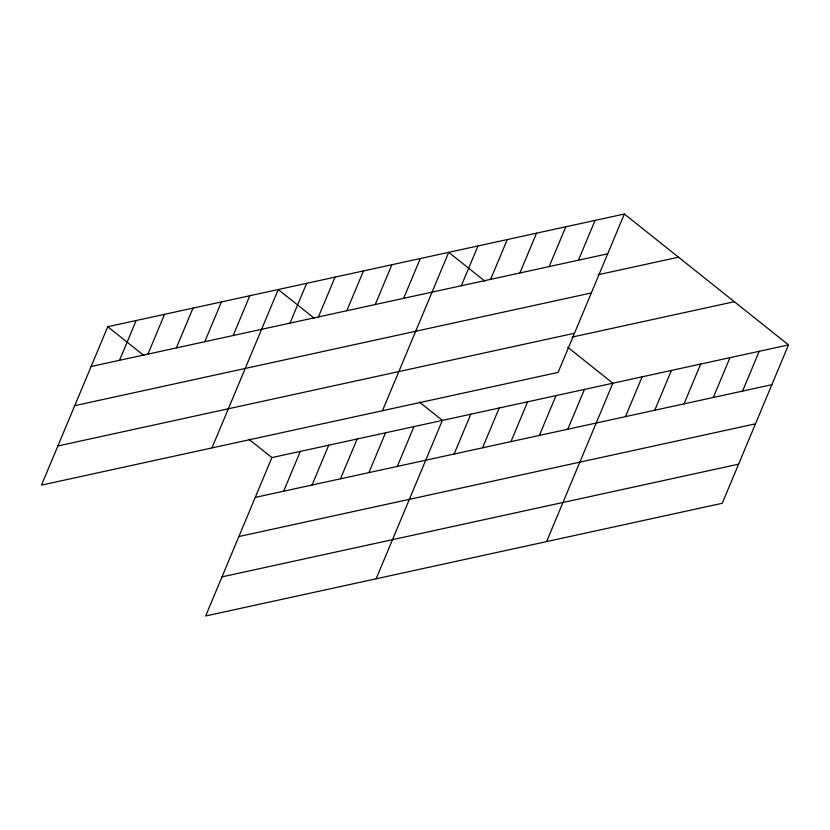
<?xml version="1.0" encoding="UTF-8"?>
<svg xmlns="http://www.w3.org/2000/svg" width="830" height="830" viewBox="0 0 830 830"><rect width="100%" height="100%" fill="white"/><g stroke="black" fill="none" stroke-linecap="round" stroke-linejoin="round"><path stroke-width="1.25" d="M624.357 214.016L107.755 326.719L41.5 485.104L558.102 372.4L624.357 214.016L788.5 344.896L722.245 503.281L205.643 615.985L271.898 457.6L788.5 344.896M119.52 360.324L136.172 320.515M147.927 354.12L164.579 314.321M176.344 347.926L192.996 308.117M204.761 341.721L221.413 301.923M233.168 335.528L249.82 295.719M211.982 447.91L278.237 289.525L314.342 318.315M289.992 323.129L306.644 283.32M318.409 316.936L335.061 277.127M346.826 310.731L363.478 270.922M283.663 491.204L300.315 451.406M375.233 304.537L391.885 264.728M312.07 485.011L328.721 445.202M403.65 298.333L420.302 258.524M340.487 478.806L357.139 439.008M382.454 410.715L448.708 252.33L484.824 281.121M368.904 472.612L385.556 432.804M461.335 285.748L477.987 245.939M397.311 466.408L413.963 426.61M490.613 279.368L507.265 239.559M376.125 578.801L442.38 420.405L419.306 402.011M519.881 272.977L536.533 233.168M454.135 454.01L470.786 414.212M549.159 266.586L565.811 226.787M482.552 447.816L499.204 408.007M578.437 260.205L595.079 220.396M510.969 441.612L527.621 401.813M539.375 435.418L556.027 395.609M567.793 429.224L584.445 389.415M546.597 541.606L612.851 383.211L567.72 347.22M625.478 416.629L642.13 376.83M654.756 410.248L671.408 370.439M684.024 403.857L700.676 364.059M713.302 397.477L729.954 357.668M742.57 391.086L759.222 351.287M91.103 366.518L607.705 253.814M598.025 274.761L678.525 257.207M74.731 405.652L591.334 292.949M57.872 445.969L574.474 333.266M572.109 337.094L734.332 301.705M255.246 497.409L771.848 384.705M238.874 536.533L755.476 423.829M222.015 576.86L738.617 464.157M107.755 326.719L143.87 355.51M248.824 439.205L271.898 457.6"/></g></svg>
